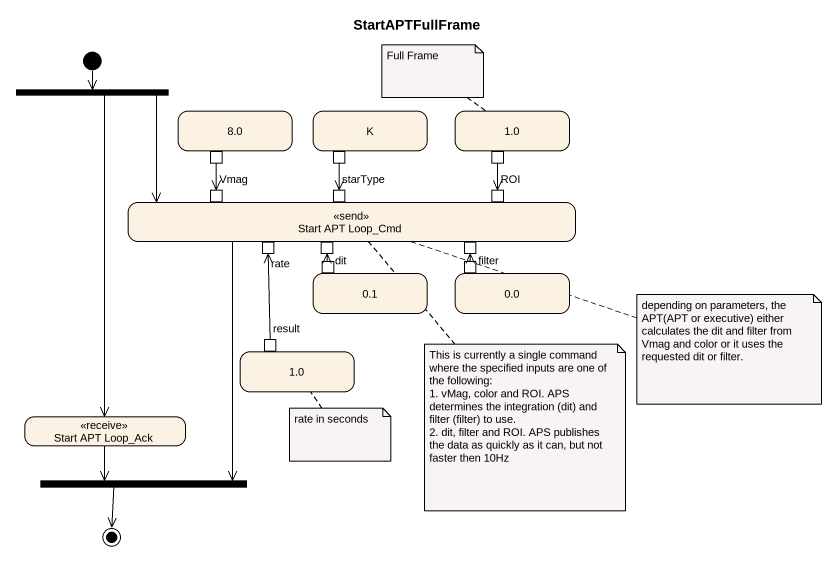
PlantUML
@startuml
title StartAPTFullFrame
hide empty description
state fork1 <<fork>>
state "8.0" as s8_0 {
  state pin1 <<outputPin>>
}
state K {
  state pin2 <<outputPin>>
}
state "1.0" as s1_0 {
  state pin3 <<outputPin>>
}
state "Start APT Loop_Cmd" as Start_APT_Loop_Cmd <<send>> {
  state Vmag <<inputPin>>
  state starType <<inputPin>>
  state ROI <<inputPin>>
  state rate <<inputPin>>
  state dit <<inputPin>>
  state filter <<inputPin>>
}
state "0.1" as s0_1 {
  state pin4 <<outputPin>>
}
state "0.0" as s0_0 {
  state pin5 <<outputPin>>
}
state "1.0" as s1_0_2 {
  state result <<outputPin>>
}
state "Start APT Loop_Ack" as Start_APT_Loop_Ack <<receive>>
state fork2 <<join>>
[*] --> fork1
fork1 -right-> Start_APT_Loop_Cmd
fork1 --> Start_APT_Loop_Ack
pin1 --> Vmag
pin2 --> starType
pin3 --> ROI
Start_APT_Loop_Cmd --> fork2
pin4 -up-> dit
pin5 -up-> filter
result -up-> rate
Start_APT_Loop_Ack --> fork2
fork2 --> [*]
note top of s1_0 : Full Frame
note right of Start_APT_Loop_Cmd : depending on parameters, the APT(APT or executive) either calculates the dit and filter from Vmag and color or it uses the requested dit or filter.
note bottom of Start_APT_Loop_Cmd
  This is currently a single command where the specified inputs are one of the following:
  1. vMag, color and ROI. APS determines the integration (dit) and filter (filter) to use.
  2. dit, filter and ROI. APS publishes the data as quickly as it can, but not faster then 10Hz
end note
note bottom of s1_0_2 : rate in seconds
@enduml
